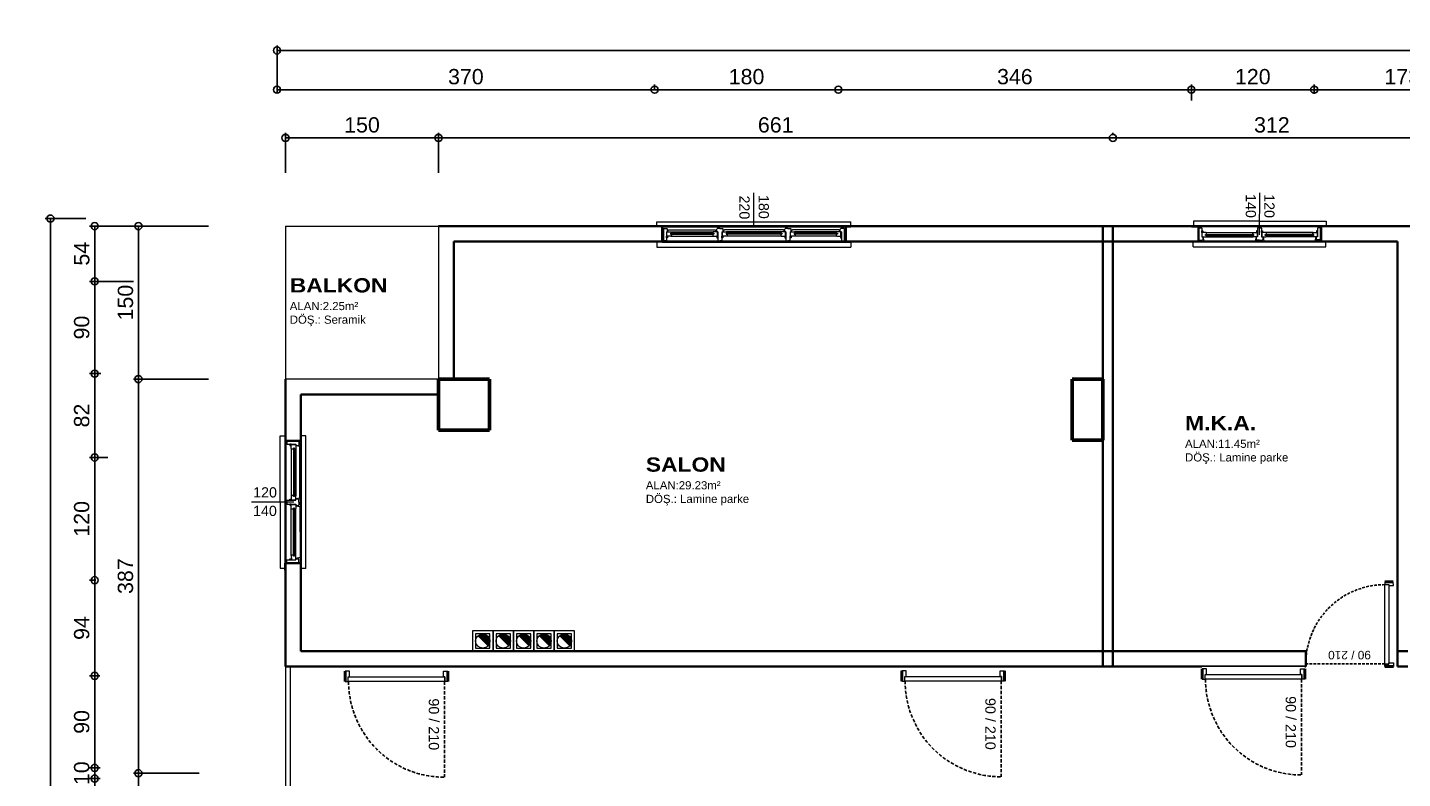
# Model space of a CAD drawing. Header units: millimetres. Extents: x 768 to 14077, y 324 to 18132.
# Drawn here: x 1310 to 2658, y 17347 to 18084 of the extents above; entities that cross this region are included whole.
import ezdxf

# ---------------------------------------------------------------- set-up
doc = ezdxf.new("R2010")
doc.units = ezdxf.units.MM
doc.set_wipeout_variables(frame=1)
doc.linetypes.add('HIDDEN', pattern=[9.525, 6.35, -3.175])
doc.linetypes.add('HIDDEN2', pattern=[4.7625, 3.175, -1.5875])
for name, color, linetype, lineweight in [('DUV', 41, 'Continuous', 50), ('KAPI', 30, 'Continuous', 20), ('SEM_DUVAR1', 136, 'Continuous', 40), ('SEM_KOLON1', 244, 'Continuous', 60), ('SEM_PENCERE', 133, 'Continuous', 13), ('SEM_TEFRIS', 225, 'Continuous', 9), ('SEM_YAZI2', 53, 'Continuous', 9)]:
    doc.layers.add(name, color=color, linetype=linetype, lineweight=lineweight)
for name, color, linetype in [('KAPI-AC', 9, 'HIDDEN'), ('SANAL', 11, 'HIDDEN'), ('TEXT', 7, 'Continuous')]:
    doc.layers.add(name, color=color, linetype=linetype)
doc.styles.add('KAPıNO', font='arial.ttf')
doc.styles.add('ROMANC', font='arial.ttf', dxfattribs={"height": 0.1})
doc.styles.get("Standard").update_dxf_attribs({"font": 'arial.ttf'})
doc.dimstyles.new('1-50-2', dxfattribs={"dimtxt": 15, "dimasz": 7, "dimexe": 5, "dimexo": 5, "dimgap": 5, "dimtad": 1, "dimdec": 0, "dimtxsty": 'Standard', "dimblk": 'ORIGIN', "dimcen": 5, "dimdle": 7, "dimclrd": 256, "dimclre": 256, "dimclrt": 256, "dimadec": 0, "dimazin": 0, "dimtfac": 1, "dimtdec": 0, "dimtix": 1, "dimtmove": 0, "dimatfit": 3, "dimldrblk": 'ORIGIN', "dimfxl": 1, "dimlwd": -1, "dimlwe": -1, "dimarcsym": 0})

# ---------------------------------------------------------------- blocks, each defined once
blk = doc.blocks.new('_Origin')
at = {"color": 0, "linetype": 'ByBlock', "lineweight": -2}
blk.add_line((0, 0), (-1, 0), dxfattribs=at)
blk.add_circle((0, 0), 0.5, dxfattribs=at)
blk = doc.blocks.new('*D609')
at = {"transparency": 16777216}
for p, q in [((1563.2, 17940.9), (1563.2, 17980.3)), ((1713.2, 17940.9), (1713.2, 17980.3)), ((1570.2, 17975.3), (1706.2, 17975.3))]:
    blk.add_line(p, q, dxfattribs=at)
at = {"layer": 'Defpoints', "color": 0, "transparency": 16777216}
for p in [(1713.2, 17975.3), (1563.2, 17935.9), (1713.2, 17935.9)]:
    blk.add_point(p, dxfattribs=at)
at = {"transparency": 16777216, "xscale": 7, "yscale": 7, "zscale": 7, "rotation": 180}
blk.add_blockref('_Origin', (1563.2, 17975.3), dxfattribs=at)
at = {"transparency": 16777216, "xscale": 7, "yscale": 7, "zscale": 7}
blk.add_blockref('_Origin', (1713.2, 17975.3), dxfattribs=at)
at = {"transparency": 16777216, "insert": (1638.2, 17988), "char_height": 15, "attachment_point": 5}
blk.add_mtext('150', dxfattribs=at)
blk = doc.blocks.new('*D610')
at = {"transparency": 16777216}
for p, q in [((1713.2, 17940.9), (1713.2, 17980.3)), ((2374.2, 17978.6), (2374.2, 17980.3)), ((1720.2, 17975.3), (2367.2, 17975.3))]:
    blk.add_line(p, q, dxfattribs=at)
at = {"layer": 'Defpoints', "color": 0, "transparency": 16777216}
for p in [(2374.2, 17975.3), (2374.2, 17973.6), (1713.2, 17935.9)]:
    blk.add_point(p, dxfattribs=at)
at = {"transparency": 16777216, "xscale": 7, "yscale": 7, "zscale": 7, "rotation": 180}
blk.add_blockref('_Origin', (1713.2, 17975.3), dxfattribs=at)
at = {"transparency": 16777216, "xscale": 7, "yscale": 7, "zscale": 7}
blk.add_blockref('_Origin', (2374.2, 17975.3), dxfattribs=at)
at = {"transparency": 16777216, "insert": (2043.7, 17988), "char_height": 15, "attachment_point": 5}
blk.add_mtext('661', dxfattribs=at)
blk = doc.blocks.new('*D611')
at = {"transparency": 16777216}
for p, q in [((2374.2, 17978.6), (2374.2, 17980.3)), ((2685.8, 17923.3), (2685.8, 17980.3)), ((2381.2, 17975.3), (2678.8, 17975.3))]:
    blk.add_line(p, q, dxfattribs=at)
at = {"layer": 'Defpoints', "color": 0, "transparency": 16777216}
for p in [(2374.2, 17973.6), (2685.8, 17975.3), (2685.8, 17918.3)]:
    blk.add_point(p, dxfattribs=at)
at = {"transparency": 16777216, "xscale": 7, "yscale": 7, "zscale": 7, "rotation": 180}
blk.add_blockref('_Origin', (2374.2, 17975.3), dxfattribs=at)
at = {"transparency": 16777216, "xscale": 7, "yscale": 7, "zscale": 7}
blk.add_blockref('_Origin', (2685.8, 17975.3), dxfattribs=at)
at = {"transparency": 16777216, "insert": (2530, 17988), "char_height": 15, "attachment_point": 5}
blk.add_mtext('312', dxfattribs=at)
blk = doc.blocks.new('*D628')
at = {"transparency": 16777216}
for p, q in [((2571.5, 18018.5), (2571.5, 18027.6)), ((2737, 18022.6), (2578.5, 18022.6)), ((2744, 18018.5), (2744, 18027.6))]:
    blk.add_line(p, q, dxfattribs=at)
at = {"layer": 'Defpoints', "color": 0, "transparency": 16777216}
for p in [(2571.5, 18022.6), (2571.5, 18013.5), (2744, 18013.5)]:
    blk.add_point(p, dxfattribs=at)
at = {"transparency": 16777216, "xscale": 7, "yscale": 7, "zscale": 7, "rotation": 180}
blk.add_blockref('_Origin', (2571.5, 18022.6), dxfattribs=at)
at = {"transparency": 16777216, "xscale": 7, "yscale": 7, "zscale": 7}
blk.add_blockref('_Origin', (2744, 18022.6), dxfattribs=at)
at = {"transparency": 16777216, "insert": (2657.8, 18035.3), "char_height": 15, "attachment_point": 5}
blk.add_mtext('173', dxfattribs=at)
blk = doc.blocks.new('*D629')
at = {"transparency": 16777216}
for p, q in [((2451.1, 18012.1), (2451.1, 18027.6)), ((2564.5, 18022.6), (2458.1, 18022.6)), ((2571.5, 18018.5), (2571.5, 18027.6))]:
    blk.add_line(p, q, dxfattribs=at)
at = {"layer": 'Defpoints', "color": 0, "transparency": 16777216}
for p in [(2451.1, 18022.6), (2451.1, 18007.1), (2571.5, 18013.5)]:
    blk.add_point(p, dxfattribs=at)
at = {"transparency": 16777216, "xscale": 7, "yscale": 7, "zscale": 7, "rotation": 180}
blk.add_blockref('_Origin', (2451.1, 18022.6), dxfattribs=at)
at = {"transparency": 16777216, "xscale": 7, "yscale": 7, "zscale": 7}
blk.add_blockref('_Origin', (2571.5, 18022.6), dxfattribs=at)
at = {"transparency": 16777216, "insert": (2511.3, 18035.3), "char_height": 15, "attachment_point": 5}
blk.add_mtext('120', dxfattribs=at)
blk = doc.blocks.new('*D630')
at = {"transparency": 16777216}
for p, q in [((2444.1, 18022.6), (2112.1, 18022.6)), ((2451.1, 18012.1), (2451.1, 18027.6))]:
    blk.add_line(p, q, dxfattribs=at)
at = {"layer": 'Defpoints', "color": 0, "transparency": 16777216}
for p in [(2105.1, 18022.6), (2105.1, 18022.6), (2451.1, 18007.1)]:
    blk.add_point(p, dxfattribs=at)
at = {"transparency": 16777216, "xscale": 7, "yscale": 7, "zscale": 7, "rotation": 180}
blk.add_blockref('_Origin', (2105.1, 18022.6), dxfattribs=at)
at = {"transparency": 16777216, "xscale": 7, "yscale": 7, "zscale": 7}
blk.add_blockref('_Origin', (2451.1, 18022.6), dxfattribs=at)
at = {"transparency": 16777216, "insert": (2278.1, 18035.3), "char_height": 15, "attachment_point": 5}
blk.add_mtext('346', dxfattribs=at)
blk = doc.blocks.new('*D631')
at = {"transparency": 16777216}
for p, q in [((1925, 18022.3), (1925, 18027.6)), ((2098.1, 18022.6), (1932, 18022.6))]:
    blk.add_line(p, q, dxfattribs=at)
at = {"layer": 'Defpoints', "color": 0, "transparency": 16777216}
for p in [(1925, 18022.6), (2105.1, 18022.6), (1925, 18017.3)]:
    blk.add_point(p, dxfattribs=at)
at = {"transparency": 16777216, "xscale": 7, "yscale": 7, "zscale": 7, "rotation": 180}
blk.add_blockref('_Origin', (1925, 18022.6), dxfattribs=at)
at = {"transparency": 16777216, "xscale": 7, "yscale": 7, "zscale": 7}
blk.add_blockref('_Origin', (2105.1, 18022.6), dxfattribs=at)
at = {"transparency": 16777216, "insert": (2015.1, 18035.3), "char_height": 15, "attachment_point": 5}
blk.add_mtext('180', dxfattribs=at)
blk = doc.blocks.new('*D632')
at = {"transparency": 16777216}
for p, q in [((1554.9, 18019), (1554.9, 18027.6)), ((1918, 18022.6), (1561.9, 18022.6)), ((1925, 18022.3), (1925, 18027.6))]:
    blk.add_line(p, q, dxfattribs=at)
at = {"layer": 'Defpoints', "color": 0, "transparency": 16777216}
for p in [(1554.9, 18022.6), (1554.9, 18014), (1925, 18017.3)]:
    blk.add_point(p, dxfattribs=at)
at = {"transparency": 16777216, "xscale": 7, "yscale": 7, "zscale": 7, "rotation": 180}
blk.add_blockref('_Origin', (1554.9, 18022.6), dxfattribs=at)
at = {"transparency": 16777216, "xscale": 7, "yscale": 7, "zscale": 7}
blk.add_blockref('_Origin', (1925, 18022.6), dxfattribs=at)
at = {"transparency": 16777216, "insert": (1740, 18035.3), "char_height": 15, "attachment_point": 5}
blk.add_mtext('370', dxfattribs=at)
blk = doc.blocks.new('*D633')
at = {"transparency": 16777216}
for p, q in [((1554.9, 18027.6), (1554.9, 18066.1)), ((1561.9, 18061.1), (4630.4, 18061.1)), ((4637.4, 18027.6), (4637.4, 18066.1))]:
    blk.add_line(p, q, dxfattribs=at)
at = {"layer": 'Defpoints', "color": 0, "transparency": 16777216}
for p in [(4637.4, 18061.1), (1554.9, 18022.6), (4637.4, 18022.6)]:
    blk.add_point(p, dxfattribs=at)
at = {"transparency": 16777216, "xscale": 7, "yscale": 7, "zscale": 7, "rotation": 180}
blk.add_blockref('_Origin', (1554.9, 18061.1), dxfattribs=at)
at = {"transparency": 16777216, "xscale": 7, "yscale": 7, "zscale": 7}
blk.add_blockref('_Origin', (4637.4, 18061.1), dxfattribs=at)
at = {"transparency": 16777216, "insert": (3096.1, 18073.8), "char_height": 15, "attachment_point": 5}
blk.add_mtext('3083', dxfattribs=at)
blk = doc.blocks.new('*D634')
at = {"transparency": 16777216}
for p, q in [((1487.8, 17888.8), (1414.1, 17888.8)), ((1419.1, 17881.8), (1419.1, 17745.8)), ((1487.8, 17738.8), (1414.1, 17738.8))]:
    blk.add_line(p, q, dxfattribs=at)
at = {"layer": 'Defpoints', "color": 0, "transparency": 16777216}
for p in [(1492.8, 17888.8), (1419.1, 17738.8), (1492.8, 17738.8)]:
    blk.add_point(p, dxfattribs=at)
at = {"transparency": 16777216, "xscale": 7, "yscale": 7, "zscale": 7}
for p, rotation in [((1419.1, 17888.8), 90), ((1419.1, 17738.8), 270)]:
    blk.add_blockref('_Origin', p, dxfattribs=dict(at, rotation=rotation))
at = {"transparency": 16777216, "insert": (1406.4, 17813.8), "char_height": 15, "attachment_point": 5, "rotation": 90}
blk.add_mtext('150', dxfattribs=at)
blk = doc.blocks.new('*D635')
at = {"transparency": 16777216}
for p, q in [((1487.8, 17738.8), (1414.1, 17738.8)), ((1419.1, 17731.8), (1419.1, 17359.2)), ((1478.5, 17352.2), (1414.1, 17352.2))]:
    blk.add_line(p, q, dxfattribs=at)
at = {"layer": 'Defpoints', "color": 0, "transparency": 16777216}
for p in [(1492.8, 17738.8), (1419.1, 17352.2), (1483.5, 17352.2)]:
    blk.add_point(p, dxfattribs=at)
at = {"transparency": 16777216, "xscale": 7, "yscale": 7, "zscale": 7}
for p, rotation in [((1419.1, 17738.8), 90), ((1419.1, 17352.2), 270)]:
    blk.add_blockref('_Origin', p, dxfattribs=dict(at, rotation=rotation))
at = {"transparency": 16777216, "insert": (1406.4, 17545.5), "char_height": 15, "attachment_point": 5, "rotation": 90}
blk.add_mtext('387', dxfattribs=at)
blk = doc.blocks.new('*D636')
at = {"transparency": 16777216}
for p, q in [((1478.5, 17352.2), (1414.1, 17352.2)), ((1419.1, 17345.2), (1419.1, 17234.6)), ((1451.3, 17227.6), (1414.1, 17227.6))]:
    blk.add_line(p, q, dxfattribs=at)
at = {"layer": 'Defpoints', "color": 0, "transparency": 16777216}
for p in [(1483.5, 17352.2), (1419.1, 17227.6), (1456.3, 17227.6)]:
    blk.add_point(p, dxfattribs=at)
at = {"transparency": 16777216, "xscale": 7, "yscale": 7, "zscale": 7}
for p, rotation in [((1419.1, 17352.2), 90), ((1419.1, 17227.6), 270)]:
    blk.add_blockref('_Origin', p, dxfattribs=dict(at, rotation=rotation))
at = {"transparency": 16777216, "insert": (1406.4, 17289.9), "char_height": 15, "attachment_point": 5, "rotation": 90}
blk.add_mtext('125', dxfattribs=at)
blk = doc.blocks.new('*D648')
at = {"transparency": 16777216}
for p, q in [((1414.1, 17888.8), (1371.2, 17888.8)), ((1376.2, 17881.8), (1376.2, 17841.6)), ((1414.1, 17834.6), (1371.2, 17834.6))]:
    blk.add_line(p, q, dxfattribs=at)
at = {"layer": 'Defpoints', "color": 0, "transparency": 16777216}
for p in [(1419.1, 17888.8), (1376.2, 17834.6), (1419.1, 17834.6)]:
    blk.add_point(p, dxfattribs=at)
at = {"transparency": 16777216, "xscale": 7, "yscale": 7, "zscale": 7}
for p, rotation in [((1376.2, 17888.8), 90), ((1376.2, 17834.6), 270)]:
    blk.add_blockref('_Origin', p, dxfattribs=dict(at, rotation=rotation))
at = {"transparency": 16777216, "insert": (1363.6, 17861.7), "char_height": 15, "attachment_point": 5, "rotation": 90}
blk.add_mtext('54', dxfattribs=at)
blk = doc.blocks.new('*D649')
at = {"transparency": 16777216}
for p, q in [((1414.1, 17834.6), (1371.2, 17834.6)), ((1376.2, 17827.6), (1376.2, 17751.1)), ((1382.3, 17744.1), (1371.2, 17744.1))]:
    blk.add_line(p, q, dxfattribs=at)
at = {"layer": 'Defpoints', "color": 0, "transparency": 16777216}
for p in [(1419.1, 17834.6), (1376.2, 17744.1), (1387.3, 17744.1)]:
    blk.add_point(p, dxfattribs=at)
at = {"transparency": 16777216, "xscale": 7, "yscale": 7, "zscale": 7}
for p, rotation in [((1376.2, 17834.6), 90), ((1376.2, 17744.1), 270)]:
    blk.add_blockref('_Origin', p, dxfattribs=dict(at, rotation=rotation))
at = {"transparency": 16777216, "insert": (1363.5, 17789.3), "char_height": 15, "attachment_point": 5, "rotation": 90}
blk.add_mtext('90', dxfattribs=at)
blk = doc.blocks.new('*D650')
at = {"transparency": 16777216}
for p, q in [((1382.3, 17744.1), (1371.2, 17744.1)), ((1376.2, 17737.1), (1376.2, 17668.9)), ((1389.2, 17661.9), (1371.2, 17661.9))]:
    blk.add_line(p, q, dxfattribs=at)
at = {"layer": 'Defpoints', "color": 0, "transparency": 16777216}
for p in [(1387.3, 17744.1), (1376.2, 17661.9), (1394.2, 17661.9)]:
    blk.add_point(p, dxfattribs=at)
at = {"transparency": 16777216, "xscale": 7, "yscale": 7, "zscale": 7}
for p, rotation in [((1376.2, 17744.1), 90), ((1376.2, 17661.9), 270)]:
    blk.add_blockref('_Origin', p, dxfattribs=dict(at, rotation=rotation))
at = {"transparency": 16777216, "insert": (1363.5, 17703), "char_height": 15, "attachment_point": 5, "rotation": 90}
blk.add_mtext('82', dxfattribs=at)
blk = doc.blocks.new('*D651')
at = {"transparency": 16777216}
for p, q in [((1389.2, 17661.9), (1371.2, 17661.9)), ((1376.2, 17654.9), (1376.2, 17548.5)), ((1377.4, 17541.5), (1371.2, 17541.5))]:
    blk.add_line(p, q, dxfattribs=at)
at = {"layer": 'Defpoints', "color": 0, "transparency": 16777216}
for p in [(1394.2, 17661.9), (1376.2, 17541.5), (1382.4, 17541.5)]:
    blk.add_point(p, dxfattribs=at)
at = {"transparency": 16777216, "xscale": 7, "yscale": 7, "zscale": 7}
for p, rotation in [((1376.2, 17661.9), 90), ((1376.2, 17541.5), 270)]:
    blk.add_blockref('_Origin', p, dxfattribs=dict(at, rotation=rotation))
at = {"transparency": 16777216, "insert": (1363.5, 17601.7), "char_height": 15, "attachment_point": 5, "rotation": 90}
blk.add_mtext('120', dxfattribs=at)
blk = doc.blocks.new('*D652')
at = {"transparency": 16777216}
for p, q in [((1377.4, 17541.5), (1371.2, 17541.5)), ((1376.2, 17534.5), (1376.2, 17454.7)), ((1381.1, 17447.7), (1371.2, 17447.7))]:
    blk.add_line(p, q, dxfattribs=at)
at = {"layer": 'Defpoints', "color": 0, "transparency": 16777216}
for p in [(1382.4, 17541.5), (1376.2, 17447.7), (1386.1, 17447.7)]:
    blk.add_point(p, dxfattribs=at)
at = {"transparency": 16777216, "xscale": 7, "yscale": 7, "zscale": 7}
for p, rotation in [((1376.2, 17541.5), 90), ((1376.2, 17447.7), 270)]:
    blk.add_blockref('_Origin', p, dxfattribs=dict(at, rotation=rotation))
at = {"transparency": 16777216, "insert": (1363.5, 17494.6), "char_height": 15, "attachment_point": 5, "rotation": 90}
blk.add_mtext('94', dxfattribs=at)
blk = doc.blocks.new('*D653')
at = {"transparency": 16777216}
for p, q in [((1381.1, 17447.7), (1371.2, 17447.7)), ((1376.2, 17440.7), (1376.2, 17364.4)), ((1381.7, 17357.4), (1371.2, 17357.4))]:
    blk.add_line(p, q, dxfattribs=at)
at = {"layer": 'Defpoints', "color": 0, "transparency": 16777216}
for p in [(1386.1, 17447.7), (1376.2, 17357.4), (1386.7, 17357.4)]:
    blk.add_point(p, dxfattribs=at)
at = {"transparency": 16777216, "xscale": 7, "yscale": 7, "zscale": 7}
for p, rotation in [((1376.2, 17447.7), 90), ((1376.2, 17357.4), 270)]:
    blk.add_blockref('_Origin', p, dxfattribs=dict(at, rotation=rotation))
at = {"transparency": 16777216, "insert": (1363.5, 17402.5), "char_height": 15, "attachment_point": 5, "rotation": 90}
blk.add_mtext('90', dxfattribs=at)
blk = doc.blocks.new('*D654')
at = {"transparency": 16777216}
for p, q in [((1376.2, 17364.4), (1376.2, 17371.4)), ((1381.7, 17357.4), (1371.2, 17357.4)), ((1381.7, 17346.9), (1371.2, 17346.9)), ((1376.2, 17357.4), (1376.2, 17346.9)), ((1376.2, 17339.9), (1376.2, 17332.9))]:
    blk.add_line(p, q, dxfattribs=at)
at = {"layer": 'Defpoints', "color": 0, "transparency": 16777216}
for p in [(1376.2, 17346.9), (1386.7, 17357.4), (1386.7, 17346.9)]:
    blk.add_point(p, dxfattribs=at)
at = {"transparency": 16777216, "xscale": 7, "yscale": 7, "zscale": 7}
for p, rotation in [((1376.2, 17357.4), 270), ((1376.2, 17346.9), 90)]:
    blk.add_blockref('_Origin', p, dxfattribs=dict(at, rotation=rotation))
at = {"transparency": 16777216, "insert": (1363.5, 17352.2), "char_height": 15, "attachment_point": 5, "rotation": 90}
blk.add_mtext('10', dxfattribs=at)
blk = doc.blocks.new('*D655')
at = {"transparency": 16777216}
for p, q in [((1381.7, 17346.9), (1371.2, 17346.9)), ((1376.2, 17339.9), (1376.2, 17284.3)), ((1378.6, 17277.3), (1371.2, 17277.3))]:
    blk.add_line(p, q, dxfattribs=at)
at = {"layer": 'Defpoints', "color": 0, "transparency": 16777216}
for p in [(1386.7, 17346.9), (1376.2, 17277.3), (1383.6, 17277.3)]:
    blk.add_point(p, dxfattribs=at)
at = {"transparency": 16777216, "xscale": 7, "yscale": 7, "zscale": 7}
for p, rotation in [((1376.2, 17346.9), 90), ((1376.2, 17277.3), 270)]:
    blk.add_blockref('_Origin', p, dxfattribs=dict(at, rotation=rotation))
at = {"transparency": 16777216, "insert": (1363.5, 17312.1), "char_height": 15, "attachment_point": 5, "rotation": 90}
blk.add_mtext('70', dxfattribs=at)
blk = doc.blocks.new('*D657')
at = {"transparency": 16777216}
for p, q in [((1367.4, 17896.2), (1327.8, 17896.2)), ((1332.8, 16538.3), (1332.8, 17889.2)), ((1367.4, 16531.3), (1327.8, 16531.3))]:
    blk.add_line(p, q, dxfattribs=at)
at = {"layer": 'Defpoints', "color": 0, "transparency": 16777216}
for p in [(1332.8, 17896.2), (1372.4, 17896.2), (1372.4, 16531.3)]:
    blk.add_point(p, dxfattribs=at)
at = {"transparency": 16777216, "xscale": 7, "yscale": 7, "zscale": 7}
for p, rotation in [((1332.8, 17896.2), 90), ((1332.8, 16531.3), 270)]:
    blk.add_blockref('_Origin', p, dxfattribs=dict(at, rotation=rotation))
at = {"transparency": 16777216, "insert": (1320.2, 17213.8), "char_height": 15, "attachment_point": 5, "rotation": 90}
blk.add_mtext('1365', dxfattribs=at)
blk = doc.blocks.new('*U108')
at = {"layer": 'TEXT', "style": 'KAPıNO'}
blk.add_attdef('KB', (8.6, 16.5), '', height=10, rotation=90, dxfattribs=at)
blk.add_wipeout([(-10, 1), (90, 1), (90, -12), (-10, -12)]).dxf.layer = 'KAPI'
at = {"layer": 'DUV'}
for p, q in [((-10, 0), (-10, -10)), ((90, 0), (90, -10))]:
    blk.add_line(p, q, dxfattribs=at)
at = {"layer": 'KAPI'}
for points in [[(-10, -10), (-10, 0), (-7, 0), (-7, -4.5), (-5.7, -4.5), (-5.7, -10)], [(90, -10), (90, 0), (87, 0), (87, -4.5), (85.7, -4.5), (85.7, -10)]]:
    blk.add_lwpolyline(points, close=True, dxfattribs=at)
blk.add_lwpolyline([(-7, -4.5), (-7, 0), (87, 0), (87, -4.5), (-7, -4.5)], dxfattribs=at)
at = {"layer": 'KAPI-AC', "linetype": 'HIDDEN2'}
blk.add_lwpolyline([(-6.7, 0), (-6.7, 93.3, -0.414214), (86.7, 0)], format="xyb", dxfattribs=at)
blk = doc.blocks.new('*U113')
at = {"layer": 'TEXT', "style": 'KAPıNO'}
blk.add_attdef('KB', (8.6, 16.5), '', height=10, rotation=90, dxfattribs=at)
blk.add_wipeout([(-10, 1), (90, 1), (90, -12), (-10, -12)]).dxf.layer = 'KAPI'
at = {"layer": 'DUV'}
for p, q in [((-10, 0), (-10, -10)), ((90, 0), (90, -10))]:
    blk.add_line(p, q, dxfattribs=at)
at = {"layer": 'KAPI'}
for points in [[(-10, -10), (-10, 0), (-7, 0), (-7, -4.5), (-5.7, -4.5), (-5.7, -10)], [(90, -10), (90, 0), (87, 0), (87, -4.5), (85.7, -4.5), (85.7, -10)]]:
    blk.add_lwpolyline(points, close=True, dxfattribs=at)
blk.add_lwpolyline([(-7, -4.5), (-7, 0), (87, 0), (87, -4.5), (-7, -4.5)], dxfattribs=at)
at = {"layer": 'KAPI-AC', "linetype": 'HIDDEN2'}
blk.add_lwpolyline([(-6.7, 0), (-6.7, 93.3, -0.414214), (86.7, 0)], format="xyb", dxfattribs=at)
blk = doc.blocks.new('20FRANSIZ200')
at = {"layer": 'SANAL'}
for p, q in [((233.276, -106.104), (235.076, -106.104)), ((233.276, -106.254), (235.076, -106.254))]:
    blk.add_line(p, q, dxfattribs=at)
at = {"layer": 'SEM_DUVAR1'}
for p, q in [((233.276, -106.104), (233.276, -106.254)), ((235.076, -106.104), (235.076, -106.254))]:
    blk.add_line(p, q, dxfattribs=at)
at = {"layer": 'SEM_PENCERE'}
for p, q in [((233.276, -106.16), (233.291, -106.16)), ((233.291, -106.191), (233.276, -106.191)), ((233.312, -106.116), (233.291, -106.116)), ((233.291, -106.236), (233.291, -106.116)), ((233.318, -106.122), (233.312, -106.116)), ((233.318, -106.206), (233.318, -106.122)), ((233.363, -106.161), (233.778, -106.161)), ((233.368, -106.181), (233.772, -106.181)), ((233.368, -106.191), (233.772, -106.191)), ((233.822, -106.122), (233.829, -106.116)), ((233.822, -106.206), (233.822, -106.122)), ((233.829, -106.116), (233.842, -106.116)), ((233.856, -106.116), (233.842, -106.116)), ((233.862, -106.122), (233.856, -106.116)), ((233.862, -106.206), (233.862, -106.122)), ((233.908, -106.161), (234.444, -106.161)), ((233.912, -106.181), (234.439, -106.181)), ((233.912, -106.191), (234.439, -106.191)), ((234.489, -106.122), (234.495, -106.116)), ((234.489, -106.206), (234.489, -106.122)), ((234.495, -106.116), (234.509, -106.116)), ((234.523, -106.116), (234.509, -106.116)), ((234.529, -106.122), (234.523, -106.116)), ((234.529, -106.206), (234.529, -106.122)), ((234.989, -106.161), (234.574, -106.161)), ((234.984, -106.181), (234.579, -106.181)), ((234.984, -106.191), (234.579, -106.191)), ((235.034, -106.122), (235.04, -106.116)), ((235.034, -106.206), (235.034, -106.122)), ((235.04, -106.116), (235.061, -106.116)), ((235.061, -106.236), (235.061, -106.116)), ((235.076, -106.16), (235.061, -106.16)), ((235.061, -106.191), (235.076, -106.191)), ((233.291, -106.236), (233.324, -106.236)), ((233.318, -106.206), (233.324, -106.206)), ((233.324, -106.206), (233.329, -106.211)), ((233.329, -106.231), (233.324, -106.236)), ((233.329, -106.211), (233.329, -106.231)), ((233.363, -106.206), (233.778, -106.206)), ((233.817, -106.206), (233.812, -106.211)), ((233.812, -106.211), (233.812, -106.231)), ((233.812, -106.231), (233.816, -106.236)), ((233.842, -106.236), (233.816, -106.236)), ((233.822, -106.206), (233.817, -106.206)), ((233.842, -106.236), (233.868, -106.236)), ((233.862, -106.206), (233.868, -106.206)), ((233.868, -106.206), (233.873, -106.211)), ((233.873, -106.231), (233.868, -106.236)), ((233.873, -106.211), (233.873, -106.231)), ((233.907, -106.206), (234.444, -106.206)), ((234.176, -106.254), (234.176, -106.587)), ((234.483, -106.206), (234.478, -106.211)), ((234.478, -106.211), (234.478, -106.231)), ((234.478, -106.231), (234.483, -106.236)), ((234.489, -106.206), (234.483, -106.206)), ((234.509, -106.236), (234.483, -106.236)), ((234.509, -106.236), (234.535, -106.236)), ((234.529, -106.206), (234.535, -106.206)), ((234.535, -106.206), (234.54, -106.211)), ((234.54, -106.231), (234.535, -106.236)), ((234.54, -106.211), (234.54, -106.231)), ((234.989, -106.206), (234.574, -106.206)), ((235.028, -106.206), (235.023, -106.211)), ((235.023, -106.211), (235.023, -106.231)), ((235.023, -106.231), (235.028, -106.236)), ((235.034, -106.206), (235.028, -106.206)), ((235.061, -106.236), (235.028, -106.236))]:
    blk.add_line(p, q, dxfattribs=at)
for points in [[(233.318, -106.161), (233.328, -106.161), (233.328, -106.146), (233.318, -106.146)], [(233.323, -106.206), (233.363, -106.206), (233.368, -106.201), (233.368, -106.191), (233.358, -106.191), (233.358, -106.181), (233.368, -106.181), (233.368, -106.166), (233.363, -106.161), (233.323, -106.161)], [(233.817, -106.206), (233.777, -106.206), (233.772, -106.201), (233.772, -106.191), (233.782, -106.191), (233.782, -106.181), (233.772, -106.181), (233.772, -106.166), (233.777, -106.161), (233.817, -106.161)], [(233.822, -106.161), (233.812, -106.161), (233.812, -106.146), (233.822, -106.146)], [(233.862, -106.161), (233.872, -106.161), (233.872, -106.146), (233.862, -106.146)], [(233.867, -106.206), (233.908, -106.206), (233.912, -106.201), (233.912, -106.191), (233.903, -106.191), (233.903, -106.181), (233.912, -106.181), (233.912, -106.166), (233.907, -106.161), (233.867, -106.161)], [(234.484, -106.206), (234.444, -106.206), (234.439, -106.201), (234.439, -106.191), (234.449, -106.191), (234.449, -106.181), (234.439, -106.181), (234.439, -106.166), (234.444, -106.161), (234.484, -106.161)], [(234.489, -106.161), (234.479, -106.161), (234.479, -106.146), (234.489, -106.146)], [(234.529, -106.161), (234.539, -106.161), (234.539, -106.146), (234.529, -106.146)], [(234.534, -106.206), (234.574, -106.206), (234.579, -106.201), (234.579, -106.191), (234.569, -106.191), (234.569, -106.181), (234.579, -106.181), (234.579, -106.166), (234.574, -106.161), (234.534, -106.161)], [(235.029, -106.206), (234.989, -106.206), (234.984, -106.201), (234.984, -106.191), (234.994, -106.191), (234.994, -106.181), (234.984, -106.181), (234.984, -106.166), (234.989, -106.161), (235.029, -106.161)], [(235.034, -106.161), (235.024, -106.161), (235.024, -106.146), (235.034, -106.146)]]:
    blk.add_lwpolyline(points, close=True, dxfattribs=at)
for points in [[(233.329, -106.211), (233.344, -106.226), (233.797, -106.226), (233.812, -106.211)], [(233.873, -106.211), (233.888, -106.226), (234.463, -106.226), (234.478, -106.211)], [(235.023, -106.211), (235.008, -106.226), (234.555, -106.226), (234.54, -106.211)]]:
    blk.add_lwpolyline(points, dxfattribs=at)
at = {"layer": 'SEM_TEFRIS'}
for p, q in [((235.126, -106.054), (233.226, -106.054)), ((233.226, -106.104), (233.226, -106.054)), ((235.126, -106.104), (235.126, -106.054)), ((233.276, -106.104), (233.226, -106.104)), ((235.076, -106.104), (235.126, -106.104)), ((233.276, -106.254), (233.226, -106.254)), ((233.226, -106.254), (233.226, -106.304)), ((235.126, -106.304), (233.226, -106.304)), ((235.076, -106.254), (235.126, -106.254)), ((235.126, -106.254), (235.126, -106.304))]:
    blk.add_line(p, q, dxfattribs=at)
blk = doc.blocks.new('SDHFJG')
at = {"layer": 'SEM_TEFRIS', "xscale": 99.99999999999999, "yscale": 99.99999999999999, "zscale": 99.99999999999999, "rotation": 179.9994813892329}
blk.add_blockref('20FRANSIZ200', (29547.7, 1031.9), dxfattribs=at)
at = {"layer": 'SEM_PENCERE', "style": 'ROMANC'}
for s, p in [('220', (6116, 11688.2)), ('180', (6134.9, 11688.7))]:
    blk.add_text(s, height=10, rotation=269.9351, dxfattribs=at).set_placement(p)
blk = doc.blocks.new('VA')
at = {"layer": 'SANAL'}
for p, q in [((21735.9, 8968.8), (21615.9, 8968.8)), ((21735.9, 8953.8), (21615.9, 8953.8))]:
    blk.add_line(p, q, dxfattribs=at)
at = {"layer": 'SEM_DUVAR1'}
for p, q in [((21615.9, 8953.8), (21615.9, 8968.8)), ((21615.9, 8953.8), (21615.9, 8968.8)), ((21615.9, 8953.8), (21615.9, 8968.8)), ((21615.9, 8953.8), (21615.9, 8968.8)), ((21615.9, 8953.8), (21615.9, 8968.8)), ((21615.9, 8953.8), (21615.9, 8968.8)), ((21735.9, 8953.8), (21735.9, 8968.8)), ((21735.9, 8953.8), (21735.9, 8968.8)), ((21735.9, 8953.8), (21735.9, 8968.8)), ((21735.9, 8953.8), (21735.9, 8968.8)), ((21735.9, 8953.8), (21735.9, 8968.8)), ((21735.9, 8953.8), (21735.9, 8968.8)), ((21735.9, 8953.8), (21735.9, 8968.8))]:
    blk.add_line(p, q, dxfattribs=at)
blk.add_lwpolyline([(21609.1, 8968.8), (21615.9, 8968.8)], dxfattribs=at)
at = {"layer": 'SEM_PENCERE'}
for p, q in [((21611, 8973.8), (21611, 8968.8)), ((21675.8, 8973.8), (21611, 8973.8)), ((21615.9, 8968.8), (21611, 8968.8)), ((21615.9, 8968.8), (21615.9, 8962.9)), ((21615.9, 8962.9), (21616.2, 8962.9)), ((21615.9, 8962.4), (21615.9, 8953.8)), ((21615.9, 8967.4), (21618.8, 8967.4)), ((21616.2, 8962.9), (21616.2, 8959.9)), ((21619.2, 8966.9), (21618.8, 8967.4)), ((21619.2, 8966.9), (21619.2, 8958.4)), ((21619.2, 8964.4), (21620.2, 8964.4)), ((21619.2, 8962.9), (21619.2, 8964.4)), ((21620.2, 8962.9), (21619.2, 8962.9)), ((21623.4, 8962.9), (21619.4, 8962.9)), ((21619.4, 8962.9), (21619.4, 8958.4)), ((21620.2, 8964.4), (21620.2, 8962.9)), ((21623.4, 8962.9), (21669.6, 8962.9)), ((21623.9, 8962.4), (21623.4, 8962.9)), ((21623.9, 8960.9), (21623.9, 8962.4)), ((21669.1, 8962.4), (21669.6, 8962.9)), ((21669.1, 8960.9), (21669.1, 8962.4)), ((21669.6, 8962.9), (21673.6, 8962.9)), ((21673.8, 8964.4), (21672.8, 8964.4)), ((21672.8, 8964.4), (21672.8, 8962.9)), ((21672.8, 8962.9), (21673.8, 8962.9)), ((21673.6, 8962.9), (21673.6, 8958.4)), ((21673.8, 8966.9), (21674.3, 8967.4)), ((21673.8, 8966.9), (21673.8, 8958.4)), ((21673.8, 8962.9), (21673.8, 8964.4)), ((21675.7, 8967.4), (21674.3, 8967.4)), ((21675.7, 8967.4), (21675.8, 8967.4)), ((21675.8, 8973.8), (21741, 8973.8)), ((21676, 8967.4), (21675.8, 8967.4)), ((21676, 8967.4), (21677.4, 8967.4)), ((21677.8, 8966.9), (21677.4, 8967.4)), ((21677.8, 8966.9), (21677.8, 8958.4)), ((21677.8, 8964.4), (21678.8, 8964.4)), ((21677.8, 8962.9), (21677.8, 8964.4)), ((21678.8, 8962.9), (21677.8, 8962.9)), ((21678, 8962.9), (21678, 8958.4)), ((21682, 8962.9), (21678, 8962.9)), ((21678.8, 8964.4), (21678.8, 8962.9)), ((21728.4, 8962.9), (21682, 8962.9)), ((21682.5, 8962.4), (21682, 8962.9)), ((21682.5, 8960.9), (21682.5, 8962.4)), ((21727.9, 8962.4), (21728.4, 8962.9)), ((21727.9, 8960.9), (21727.9, 8962.4)), ((21728.4, 8962.9), (21732.4, 8962.9)), ((21732.6, 8964.4), (21731.6, 8964.4)), ((21731.6, 8964.4), (21731.6, 8962.9)), ((21731.6, 8962.9), (21732.6, 8962.9)), ((21732.4, 8962.9), (21732.4, 8958.4)), ((21732.6, 8966.9), (21733.2, 8967.4)), ((21732.6, 8966.9), (21732.6, 8958.4)), ((21732.6, 8962.9), (21732.6, 8964.4)), ((21735.9, 8967.4), (21733.2, 8967.4)), ((21735.9, 8962.9), (21735.6, 8962.9)), ((21735.6, 8962.9), (21735.6, 8959.8)), ((21735.9, 8968.8), (21735.9, 8962.9)), ((21735.9, 8962.3), (21735.9, 8953.8)), ((21735.9, 8968.8), (21741, 8968.8)), ((21741, 8973.8), (21741, 8968.8)), ((21615.9, 8953.8), (21610.9, 8953.8)), ((21610.9, 8948.8), (21610.9, 8953.8)), ((21610.9, 8948.8), (21740.9, 8948.8)), ((21616.2, 8959.9), (21615.9, 8959.9)), ((21615.9, 8955.4), (21619.9, 8955.4)), ((21619.2, 8958.4), (21619.9, 8958.4)), ((21619.4, 8958.4), (21623.4, 8958.4)), ((21619.9, 8958.4), (21620.4, 8957.9)), ((21620.4, 8955.9), (21619.9, 8955.4)), ((21620.4, 8957.9), (21620.4, 8955.9)), ((21621.5, 8954.4), (21620.7, 8958.4)), ((21671.5, 8954.4), (21621.5, 8954.4)), ((21622.9, 8959.9), (21622.9, 8960.9)), ((21622.9, 8960.9), (21623.9, 8960.9)), ((21623.9, 8959.9), (21622.9, 8959.9)), ((21623.4, 8958.4), (21623.9, 8958.9)), ((21623.4, 8958.4), (21669.6, 8958.4)), ((21623.9, 8960.9), (21669.1, 8960.9)), ((21623.9, 8959.9), (21669.1, 8959.9)), ((21623.9, 8958.9), (21623.9, 8959.9)), ((21670.1, 8960.9), (21669.1, 8960.9)), ((21669.1, 8958.9), (21669.1, 8959.9)), ((21669.1, 8959.9), (21670.1, 8959.9)), ((21669.6, 8958.4), (21669.1, 8958.9)), ((21673.6, 8958.4), (21669.6, 8958.4)), ((21670.1, 8959.9), (21670.1, 8960.9)), ((21672.4, 8958.4), (21671.5, 8954.4)), ((21673.1, 8958.4), (21672.6, 8957.9)), ((21672.6, 8957.9), (21672.6, 8955.9)), ((21672.6, 8955.9), (21673.1, 8955.4)), ((21673.8, 8958.4), (21673.1, 8958.4)), ((21675.7, 8955.4), (21673.1, 8955.4)), ((21675.7, 8955.4), (21675.8, 8955.4)), ((21675.9, 8955.4), (21675.8, 8955.4)), ((21675.9, 8955.4), (21678.5, 8955.4)), ((21677.8, 8958.4), (21678.5, 8958.4)), ((21678, 8958.4), (21682, 8958.4)), ((21678.5, 8958.4), (21679, 8957.9)), ((21679, 8955.9), (21678.5, 8955.4)), ((21679, 8957.9), (21679, 8955.9)), ((21679.3, 8958.4), (21680.1, 8954.4)), ((21680.1, 8954.4), (21730.4, 8954.4)), ((21681.5, 8959.9), (21681.5, 8960.9)), ((21681.5, 8960.9), (21682.5, 8960.9)), ((21682.5, 8959.9), (21681.5, 8959.9)), ((21682, 8958.4), (21682.5, 8958.9)), ((21728.4, 8958.4), (21682, 8958.4)), ((21727.9, 8960.9), (21682.5, 8960.9)), ((21727.9, 8959.9), (21682.5, 8959.9)), ((21682.5, 8958.9), (21682.5, 8959.9)), ((21728.9, 8960.9), (21727.9, 8960.9)), ((21727.9, 8958.9), (21727.9, 8959.9)), ((21727.9, 8959.9), (21728.9, 8959.9)), ((21728.4, 8958.4), (21727.9, 8958.9)), ((21732.4, 8958.4), (21728.4, 8958.4)), ((21728.9, 8959.9), (21728.9, 8960.9)), ((21730.4, 8954.4), (21731.2, 8958.4)), ((21731.9, 8958.4), (21731.4, 8957.9)), ((21731.4, 8957.9), (21731.4, 8955.9)), ((21731.4, 8955.9), (21731.9, 8955.4)), ((21732.6, 8958.4), (21731.9, 8958.4)), ((21735.9, 8955.4), (21731.9, 8955.4)), ((21735.6, 8959.8), (21735.9, 8959.8)), ((21735.9, 8953.8), (21740.9, 8953.8)), ((21740.9, 8948.8), (21740.9, 8953.8))]:
    blk.add_line(p, q, dxfattribs=at)
at = {"layer": 'SEM_TEFRIS'}
blk.add_line((21675.9, 8960.6), (21676, 9001.8), dxfattribs=at)
for s, p in [('140', (21662.3, 9000.4)), ('120', (21680.5, 9000.3))]:
    blk.add_text(s, height=10, rotation=269.9884, dxfattribs=at).set_placement(p)

msp = doc.modelspace()

# ---------------------------------------------------------------- hatches: boundary and pattern name
at = {"layer": 'SEM_TEFRIS'}
h = msp.add_hatch(color=256, dxfattribs=at)
h.dxf.hatch_style = 1
h.paths.add_polyline_path([(1756.6, 17488.8, 0.198912), (1751.6, 17486.7), (1761.5, 17476.8, 0.668179)])
h = msp.add_hatch(color=256, dxfattribs=at)
h.dxf.hatch_style = 1
h.paths.add_polyline_path([(1776.6, 17488.8, 0.198912), (1771.6, 17486.7), (1781.5, 17476.8, 0.668179)])
h = msp.add_hatch(color=256, dxfattribs=at)
h.dxf.hatch_style = 1
h.paths.add_polyline_path([(1796.6, 17488.8, 0.198912), (1791.6, 17486.7), (1801.5, 17476.8, 0.668179)])
h = msp.add_hatch(color=256, dxfattribs=at)
h.dxf.hatch_style = 1
h.paths.add_polyline_path([(1816.6, 17488.8, 0.198912), (1811.6, 17486.7), (1821.5, 17476.8, 0.668179)])
h = msp.add_hatch(color=256, dxfattribs=at)
h.dxf.hatch_style = 1
h.paths.add_polyline_path([(1836.6, 17488.8, 0.198912), (1831.6, 17486.7), (1841.5, 17476.8, 0.668179)])

# ---------------------------------------------------------------- linework, layer by layer
at = {"layer": 'SEM_DUVAR1'}
for p, q in [((4495.2, 17888.8), (1713.2, 17888.8)), ((2364.2, 17888.8), (2364.2, 17456.8)), ((2374.2, 17456.8), (2374.2, 17888.8)), ((2458.2, 17873.8), (2458.2, 17888.8)), ((2458.2, 17888.8), (2578.2, 17888.8)), ((2578.2, 17888.8), (2578.2, 17873.8)), ((2653.2, 17873.8), (1728.2, 17873.8)), ((1728.2, 17738.8), (1728.2, 17873.8)), ((2653.2, 17456.8), (2653.2, 17873.8)), ((1563.2, 17738.8), (1563.2, 17723.8)), ((2364.2, 17738.8), (2364.2, 17678.8)), ((1563.2, 17723.8), (1563.2, 17456.8)), ((1578.2, 17723.8), (1713.2, 17723.8)), ((1578.2, 17723.8), (1578.2, 17471.8)), ((1563.2, 17471.8), (1563.2, 17456.8)), ((1871.2, 17471.8), (1578.2, 17471.8)), ((1578.2, 17471.8), (2563.2, 17471.8)), ((2563.2, 17456.8), (2563.2, 17471.8)), ((2653.2, 17471.8), (2663.2, 17471.8)), ((1578.2, 17456.8), (1563.2, 17456.8)), ((1578.2, 17456.8), (2563.2, 17456.8)), ((2653.2, 17456.8), (2663.2, 17456.8))]:
    msp.add_line(p, q, dxfattribs=at)
at = {"layer": 'SEM_KOLON1'}
for p, q in [((1713.2, 17738.8), (1763.2, 17738.8)), ((1713.2, 17688.8), (1713.2, 17738.8)), ((1763.2, 17738.8), (1763.2, 17688.8)), ((2334.2, 17678.8), (2334.2, 17738.8)), ((2334.2, 17738.8), (2364.2, 17738.8)), ((2364.2, 17738.8), (2364.2, 17678.8)), ((1763.2, 17688.8), (1713.2, 17688.8)), ((2364.2, 17678.8), (2334.2, 17678.8))]:
    msp.add_line(p, q, dxfattribs=at)
at = {"layer": 'SEM_PENCERE'}
for p, q in [((1563.2, 17888.8), (1563.2, 17738.8)), ((1563.2, 17888.8), (1713.2, 17888.8)), ((1713.2, 17888.8), (1713.2, 17738.8)), ((1713.2, 17738.8), (1563.2, 17738.8)), ((1563.2, 17456.8), (1563.2, 17275.8)), ((1568.2, 17275.8), (1568.2, 17456.8))]:
    msp.add_line(p, q, dxfattribs=at)
at = {"layer": 'SEM_TEFRIS'}
for points in [[(1766.6, 17471.8), (1766.6, 17491.8), (1746.6, 17491.8), (1746.6, 17471.8)], [(1763.6, 17474.8), (1763.6, 17488.8), (1749.6, 17488.8), (1749.6, 17474.8)], [(1786.6, 17471.8), (1786.6, 17491.8), (1766.6, 17491.8), (1766.6, 17471.8)], [(1783.6, 17474.8), (1783.6, 17488.8), (1769.6, 17488.8), (1769.6, 17474.8)], [(1806.6, 17471.8), (1806.6, 17491.8), (1786.6, 17491.8), (1786.6, 17471.8)], [(1803.6, 17474.8), (1803.6, 17488.8), (1789.6, 17488.8), (1789.6, 17474.8)], [(1826.6, 17471.8), (1826.6, 17491.8), (1806.6, 17491.8), (1806.6, 17471.8)], [(1823.6, 17474.8), (1823.6, 17488.8), (1809.6, 17488.8), (1809.6, 17474.8)], [(1846.6, 17471.8), (1846.6, 17491.8), (1826.6, 17491.8), (1826.6, 17471.8)], [(1843.6, 17474.8), (1843.6, 17488.8), (1829.6, 17488.8), (1829.6, 17474.8)]]:
    msp.add_lwpolyline(points, close=True, dxfattribs=at)
for centre in [(1756.6, 17481.8), (1776.6, 17481.8), (1796.6, 17481.8), (1816.6, 17481.8), (1836.6, 17481.8)]:
    msp.add_circle(centre, 7, dxfattribs=at)

# ---------------------------------------------------------------- block references
at = {"layer": 'SEM_DUVAR1'}
msp.add_blockref('SDHFJG', (-4107.9, 6230.6), dxfattribs=at)
at = {"layer": 'SEM_PENCERE'}
for p, rotation in [((-19156.1, 8915.4), 0.01157472941156693), ((10536.2, -4056), 90.01157472941156)]:
    msp.add_blockref('VA', p, dxfattribs=dict(at, rotation=rotation))

# ---------------------------------------------------------------- texts
at = {"layer": 'SEM_YAZI2', "char_height": 20, "attachment_point": 7}
for s, width, height, insert in [('{\\fArial Black|b0|i0|c162|p34;\\H0.7x;BALKON\\P\\fArial|b0|i0|c162|p34;\\H0.57143x;ALAN:2.25m²\\PDÖŞ.: Seramik}', 142.973, 58.1, (1567.4, 17790.6)), ('\\pt0;{\\fArial Black|b0|i0|c162|p34;\\H0.7x;M.K.A.\\P\\fArial|b0|i0|c162|p34;\\H0.57143x;ALAN:11.45m²\\P\\ptz;DÖŞ.: Lamine parke}', 142.973, 58.1, (2444.9, 17655.5)), ('\\pt0;{\\fArial Black|b0|i0|c162|p34;\\H0.7x;SALON\\P\\fArial|b0|i0|c162|p34;\\H0.57143x;ALAN:29.23m²\\P\\ptz;DÖŞ.: Lamine parke}', 198.094, 131.5, (1916.4, 17614.8))]:
    msp.add_mtext_dynamic_auto_height_columns(s, width=width, gutter_width=100, height=height, count=1, dxfattribs=dict(at, insert=insert))

# ---------------------------------------------------------------- dimensions: what is measured, and where the dimension line sits
for base, p1, p2, picture, middle in [((4637.3955, 18061.1156), (1554.8866, 18022.5934), (4637.3955, 18022.5934), '*D633', (3096.1411, 18073.7793)), ((1713.2, 17975.3), (1563.2, 17935.9), (1713.2, 17935.9), '*D609', (1638.2, 17988))]:
    dim = msp.add_linear_dim(base=base, p1=p1, p2=p2, dimstyle='1-50-2')
    dim.commit()
    dim.dimension.update_dxf_attribs({"geometry": picture, "text_midpoint": middle})
for base, p1, p2, picture, middle in [((1554.9, 18022.6), (1925, 18017.3), (1554.9, 18014), '*D632', (1740, 18035.3)), ((1925, 18022.6), (2105.1, 18022.6), (1925, 18017.3), '*D631', (2015.1, 18035.3)), ((2105.1, 18022.6), (2451.1, 18007.1), (2105.1, 18022.6), '*D630', (2278.1, 18035.3)), ((2451.1, 18022.6), (2571.5, 18013.5), (2451.1, 18007.1), '*D629', (2511.3, 18035.3)), ((2571.5062, 18022.5934), (2744.0067, 18013.5418), (2571.5062, 18013.5418), '*D628', (2657.7565, 18035.2571)), ((2374.2, 17975.3), (1713.2, 17935.9), (2374.2, 17973.6), '*D610', (2043.7, 17988)), ((2685.8, 17975.3), (2374.2, 17973.6), (2685.8, 17918.3), '*D611', (2530, 17988))]:
    dim = msp.add_linear_dim(base=base, p1=p1, p2=p2, dimstyle='1-50-2', override={"dimtmove": 1})
    dim.commit()
    dim.dimension.update_dxf_attribs({"geometry": picture, "text_midpoint": middle})
for base, p1, p2, picture, middle in [((1332.8, 17896.2), (1372.4, 16531.3), (1372.4, 17896.2), '*D657', (1320.2, 17213.8)), ((1376.2, 17834.6), (1419.1, 17888.8), (1419.1, 17834.6), '*D648', (1363.6, 17861.7)), ((1419.1, 17738.8), (1492.8, 17888.8), (1492.8, 17738.8), '*D634', (1406.4, 17813.8))]:
    dim = msp.add_linear_dim(base=base, p1=p1, p2=p2, angle=90, dimstyle='1-50-2')
    dim.commit()
    dim.dimension.update_dxf_attribs({"geometry": picture, "text_midpoint": middle})
for base, p1, p2, picture, middle in [((1376.2053, 17744.1004), (1419.1061, 17834.5626), (1387.3169, 17744.1004), '*D649', (1363.5467, 17789.3315)), ((1376.2, 17661.9), (1387.3, 17744.1), (1394.2, 17661.9), '*D650', (1363.5, 17703)), ((1419.1, 17352.2), (1492.8, 17738.8), (1483.5, 17352.2), '*D635', (1406.4, 17545.5)), ((1376.2, 17541.5), (1394.2, 17661.9), (1382.4, 17541.5), '*D651', (1363.5, 17601.7)), ((1376.2, 17447.7), (1382.4, 17541.5), (1386.1, 17447.7), '*D652', (1363.5, 17494.6)), ((1376.2, 17357.4), (1386.1, 17447.7), (1386.7, 17357.4), '*D653', (1363.5, 17402.5)), ((1376.2053, 17346.9133), (1386.7224, 17357.3977), (1386.7224, 17346.9133), '*D654', (1363.5467, 17352.1555)), ((1376.2, 17277.3), (1386.7, 17346.9), (1383.6, 17277.3), '*D655', (1363.5, 17312.1)), ((1419.1, 17227.6), (1483.5, 17352.2), (1456.3, 17227.6), '*D636', (1406.4, 17289.9))]:
    dim = msp.add_linear_dim(base=base, p1=p1, p2=p2, angle=90, dimstyle='1-50-2', override={"dimtmove": 1})
    dim.commit()
    dim.dimension.update_dxf_attribs({"geometry": picture, "text_midpoint": middle})

# ---------------------------------------------------------------- next in the draw order: block references
at = {"xscale": 1.006424198047796, "yscale": 1.006424198047796, "zscale": 1.006424198047796, "rotation": 179.9976682120376}
for p in [(1712.3, 17442.2), (2257.8, 17442.6), (2552.2, 17444.4)]:
    msp.add_blockref('*U108', p, dxfattribs=at).add_auto_attribs({'KB': '90 / 210'})

# ---------------------------------------------------------------- next in the draw order: block references
at = {"xscale": 0.8309589777983429, "yscale": 0.8309589777983429, "zscale": 0.8309589777983429, "rotation": 90.04945628213034}
msp.add_blockref('*U113', (2640.8, 17465.1), dxfattribs=at).add_auto_attribs({'KB': '90 / 210'})

doc.saveas('drawing.dxf')
